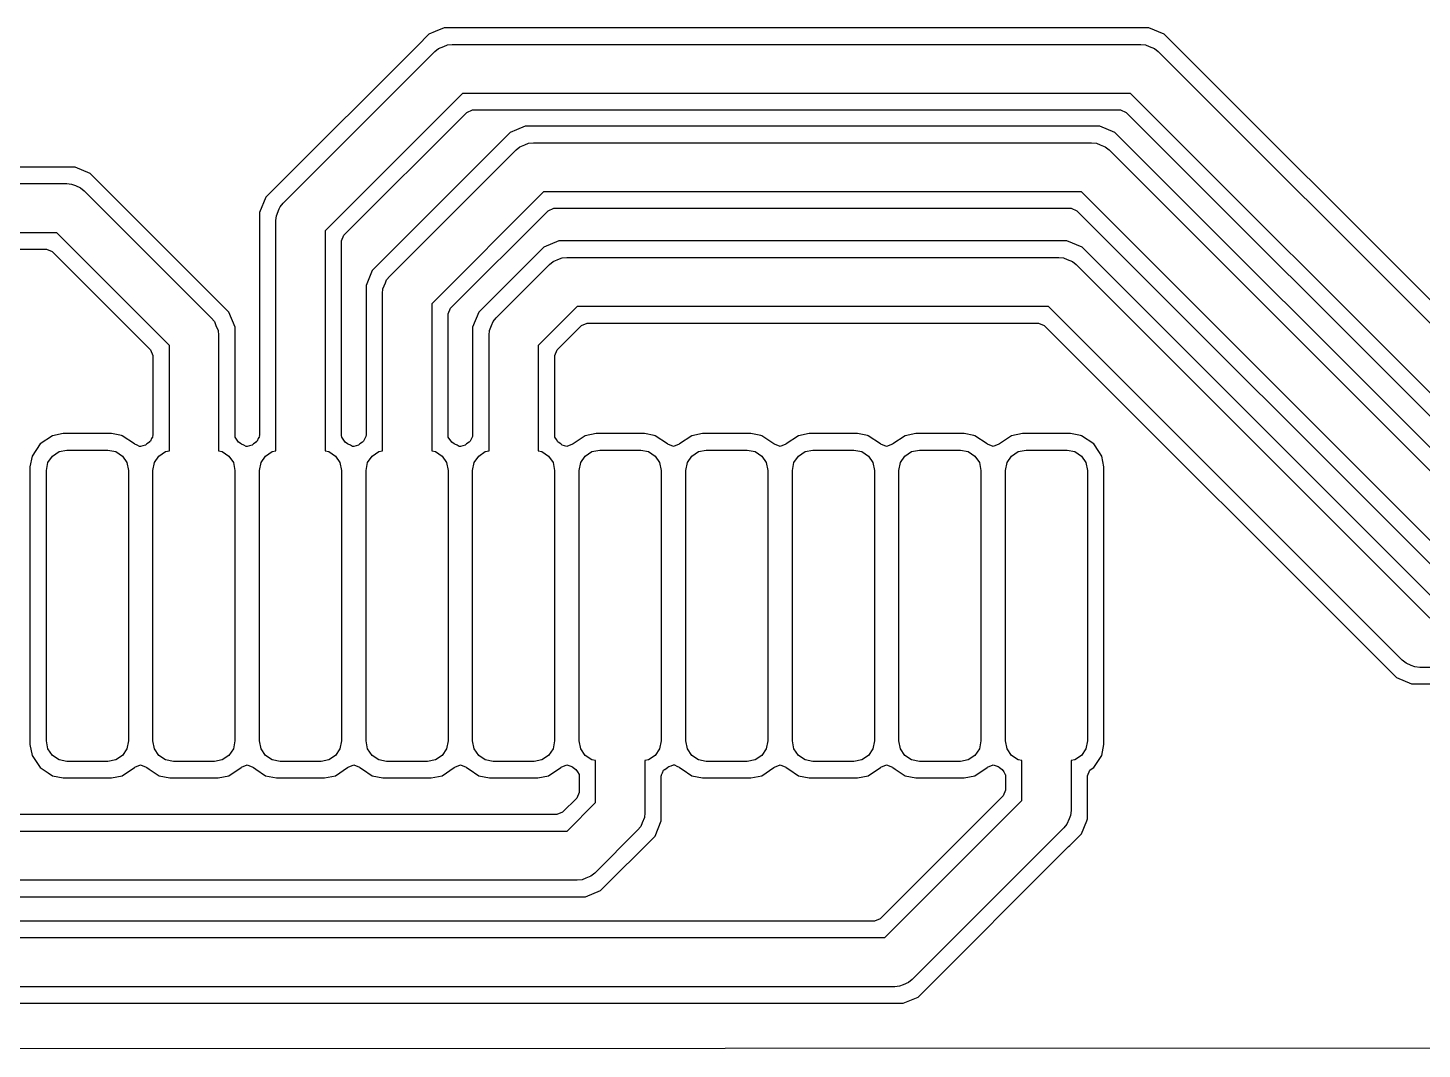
# Model space of a CAD drawing. Extents: x 187.8 to 254.2, y -114.9 to -82.7.
# Drawn here: x 200.91 to 209.42, y -99.88 to -93.65 of the extents above; entities that cross this region are included whole.
import ezdxf

# ---------------------------------------------------------------- set-up
doc = ezdxf.new("R2010")
doc.units = 0
doc.layers.add('BLACK', color=7, linetype='CONTINUOUS')

msp = doc.modelspace()

# ---------------------------------------------------------------- linework, layer by layer
at = {"layer": 'BLACK', "linetype": 'CONTINUOUS'}
for p, q in [((203.3581, -93.687637), (203.287636, -93.758103)), ((203.358101, -93.687636), (203.3581, -93.687637)), ((203.39624, -93.671839), (203.358101, -93.687636)), ((203.450171, -93.649499), (203.39624, -93.671839)), ((203.450173, -93.649499), (203.450171, -93.649499)), ((203.549828, -93.649499), (203.450173, -93.649499)), ((203.555529, -93.649499), (203.549828, -93.649499)), ((203.555537, -93.6495), (203.555529, -93.649499)), ((207.749828, -93.6495), (203.555537, -93.6495)), ((207.749829, -93.6495), (207.749828, -93.6495)), ((207.841899, -93.687637), (207.749829, -93.6495)), ((210.089409, -95.935148), (207.841899, -93.687637)), ((203.287635, -93.758104), (202.426211, -94.619527)), ((203.287636, -93.758103), (203.287635, -93.758104)), ((203.393934, -93.793934), (203.416665, -93.775279)), ((203.416665, -93.775279), (203.448339, -93.762159)), ((203.448339, -93.762159), (203.470736, -93.752882)), ((203.470736, -93.752882), (203.5, -93.75)), ((203.5, -93.75), (207.7, -93.75)), ((207.7, -93.75), (207.729264, -93.752882)), ((207.729264, -93.752882), (207.751661, -93.762159)), ((207.751661, -93.762159), (207.783335, -93.775279)), ((207.783335, -93.775279), (207.806066, -93.793934)), ((202.468934, -94.718934), (203.393934, -93.793934)), ((207.806066, -93.793934), (210.062132, -96.05)), ((203.562132, -94.05), (202.725, -94.887132)), ((207.637868, -94.05), (203.562132, -94.05)), ((209.893934, -96.306066), (207.637868, -94.05)), ((202.839852, -94.914408), (203.589408, -94.164852)), ((203.589408, -94.164852), (203.624056, -94.1505)), ((203.624056, -94.1505), (207.575943, -94.1505)), ((207.575943, -94.1505), (207.610591, -94.164852)), ((207.610591, -94.164852), (209.787636, -96.341897)), ((203.853839, -94.287637), (203.783375, -94.358103)), ((203.85384, -94.287636), (203.853839, -94.287637)), ((203.891979, -94.271839), (203.85384, -94.287636)), ((203.94591, -94.249499), (203.891979, -94.271839)), ((203.945912, -94.249499), (203.94591, -94.249499)), ((204.045567, -94.249499), (203.945912, -94.249499)), ((204.051268, -94.249499), (204.045567, -94.249499)), ((204.051276, -94.2495), (204.051268, -94.249499)), ((207.449828, -94.2495), (204.051276, -94.2495)), ((207.449829, -94.2495), (207.449828, -94.2495)), ((207.541899, -94.287637), (207.449829, -94.2495)), ((209.789409, -96.535148), (207.541899, -94.287637)), ((203.783374, -94.358104), (203.076211, -95.065266)), ((203.783375, -94.358103), (203.783374, -94.358104)), ((203.889673, -94.393934), (203.912404, -94.375279)), ((203.912404, -94.375279), (203.944078, -94.362159)), ((203.944078, -94.362159), (203.966475, -94.352882)), ((203.966475, -94.352882), (203.995739, -94.35)), ((203.995739, -94.35), (207.4, -94.35)), ((207.4, -94.35), (207.429264, -94.352882)), ((207.429264, -94.352882), (207.451661, -94.362159)), ((207.451661, -94.362159), (207.483335, -94.375279)), ((207.483335, -94.375279), (207.506066, -94.393934)), ((203.118934, -95.164673), (203.889673, -94.393934)), ((207.506066, -94.393934), (209.762132, -96.65)), ((201.199828, -94.4995), (194.624057, -94.4995)), ((201.199829, -94.4995), (201.199828, -94.4995)), ((201.291899, -94.537637), (201.199829, -94.4995)), ((202.0641, -95.30984), (201.291899, -94.537637)), ((194.562132, -94.6), (201.15, -94.6)), ((201.15, -94.6), (201.179264, -94.602882)), ((201.179264, -94.602882), (201.201661, -94.612159)), ((201.201661, -94.612159), (201.233335, -94.625279)), ((201.233335, -94.625279), (201.256066, -94.643934)), ((201.256066, -94.643934), (202.031066, -95.418934)), ((202.426211, -94.619527), (202.362637, -94.683101)), ((202.362637, -94.683101), (202.3245, -94.77517)), ((202.450279, -94.741665), (202.468934, -94.718934)), ((204.057871, -94.65), (203.375, -95.332871)), ((207.337868, -94.65), (204.057871, -94.65)), ((209.593934, -96.906066), (207.337868, -94.65)), ((202.3245, -94.77517), (202.3245, -96.136457)), ((202.425, -94.825), (202.427882, -94.795736)), ((202.427882, -94.795736), (202.445633, -94.752882)), ((202.445633, -94.752882), (202.450279, -94.741665)), ((203.489852, -95.360147), (204.085147, -94.764852)), ((204.085147, -94.764852), (204.119795, -94.7505)), ((204.119795, -94.7505), (207.275943, -94.7505)), ((207.275943, -94.7505), (207.310591, -94.764852)), ((207.310591, -94.764852), (209.5581, -97.012362)), ((202.425, -96.229972), (202.425, -94.825)), ((202.725, -94.887132), (202.725, -96.229972)), ((201.087868, -94.9), (194.5, -94.9)), ((201.775, -95.587132), (201.087868, -94.9)), ((202.8255, -94.949056), (202.839852, -94.914408)), ((202.8255, -96.136457), (202.8255, -94.949056)), ((204.15017, -94.9495), (204.058101, -94.987637)), ((204.150172, -94.9495), (204.15017, -94.9495)), ((204.249827, -94.9495), (204.150172, -94.9495)), ((207.249828, -94.9495), (204.249827, -94.9495)), ((207.249829, -94.9495), (207.249828, -94.9495)), ((207.341899, -94.987637), (207.249829, -94.9495)), ((194.450172, -95.0005), (201.025943, -95.0005)), ((201.025943, -95.0005), (201.060591, -95.014852)), ((201.060591, -95.014852), (201.660148, -95.614408)), ((203.076211, -95.065266), (203.012637, -95.12884)), ((204.0581, -94.987637), (203.733103, -95.312636)), ((204.058101, -94.987637), (204.0581, -94.987637)), ((204.116664, -95.075279), (204.154899, -95.059442)), ((204.154899, -95.059442), (204.170736, -95.052882)), ((204.170736, -95.052882), (204.2, -95.05)), ((204.2, -95.05), (207.2, -95.05)), ((207.2, -95.05), (207.229264, -95.052882)), ((207.229264, -95.052882), (207.251661, -95.062159)), ((207.251661, -95.062159), (207.283335, -95.075279)), ((209.490409, -97.136148), (207.341899, -94.987637)), ((203.012637, -95.12884), (202.9745, -95.220909)), ((203.768934, -95.418934), (204.093934, -95.093934)), ((204.093934, -95.093934), (204.116664, -95.075279)), ((207.283335, -95.075279), (207.306066, -95.093934)), ((207.306066, -95.093934), (209.463132, -97.251)), ((202.9745, -95.220909), (202.9745, -96.136457)), ((203.077882, -95.241475), (203.092549, -95.206066)), ((203.092549, -95.206066), (203.100279, -95.187404)), ((203.100279, -95.187404), (203.118934, -95.164673)), ((202.064107, -95.309846), (202.0641, -95.30984)), ((202.066897, -95.312636), (202.064107, -95.309846)), ((202.137364, -95.383103), (202.066897, -95.312636)), ((203.075, -95.270739), (203.077882, -95.241475)), ((203.075, -96.229972), (203.075, -95.270739)), ((203.733103, -95.312636), (203.662637, -95.3831)), ((202.137364, -95.383104), (202.137364, -95.383103)), ((202.1755, -95.475172), (202.137364, -95.383104)), ((203.375, -95.332871), (203.375, -96.229972)), ((203.4755, -95.394795), (203.489852, -95.360147)), ((203.4755, -96.136457), (203.4755, -95.394795)), ((203.662637, -95.383101), (203.6245, -95.47517)), ((203.662637, -95.3831), (203.662637, -95.383101)), ((204.262132, -95.35), (204.025, -95.587132)), ((207.137868, -95.35), (204.262132, -95.35)), ((209.294934, -97.507066), (207.137868, -95.35)), ((202.031066, -95.418934), (202.049721, -95.441665)), ((202.049721, -95.441665), (202.059325, -95.464852)), ((202.059325, -95.464852), (202.072118, -95.495736)), ((202.175501, -95.475175), (202.1755, -95.475172)), ((202.175501, -95.580528), (202.175501, -95.475175)), ((203.6245, -95.47517), (203.6245, -96.136457)), ((203.727882, -95.495736), (203.740675, -95.464852)), ((203.740675, -95.464852), (203.750279, -95.441665)), ((203.750279, -95.441665), (203.768934, -95.418934)), ((204.139852, -95.614409), (204.289409, -95.464852)), ((204.289409, -95.464852), (204.324057, -95.4505)), ((204.324057, -95.4505), (207.075943, -95.4505)), ((207.075943, -95.4505), (207.110591, -95.464852)), ((207.110591, -95.464852), (209.2591, -97.613362)), ((202.072118, -95.495736), (202.075, -95.525)), ((202.075, -95.525), (202.075, -96.229972)), ((203.725, -95.525), (203.727882, -95.495736)), ((203.725, -96.229972), (203.725, -95.525)), ((201.660148, -95.614408), (201.6745, -95.649056)), ((201.6745, -95.649056), (201.6745, -96.136457)), ((201.775, -96.229972), (201.775, -95.587132)), ((202.1755, -95.580537), (202.175501, -95.580528)), ((202.1755, -96.136457), (202.1755, -95.580537)), ((204.025, -95.587132), (204.025, -96.229972)), ((204.1255, -95.649057), (204.139852, -95.614409)), ((204.1255, -96.136457), (204.1255, -95.649057)), ((201.062013, -96.137583), (200.987422, -96.187422)), ((201.127791, -96.1245), (201.062013, -96.137583)), ((201.422207, -96.1245), (201.127791, -96.1245)), ((201.422211, -96.1245), (201.422207, -96.1245)), ((201.482325, -96.136457), (201.422211, -96.1245)), ((201.487986, -96.137583), (201.482325, -96.136457)), ((201.562578, -96.187423), (201.487986, -96.137583)), ((201.660148, -96.171105), (201.654868, -96.175681)), ((201.667027, -96.154497), (201.660148, -96.171105)), ((201.674002, -96.143427), (201.667027, -96.154497)), ((201.6745, -96.136457), (201.67309, -96.139858)), ((201.67309, -96.139858), (201.674002, -96.143427)), ((202.176441, -96.146014), (202.1755, -96.136457)), ((202.197275, -96.177198), (202.176441, -96.146014)), ((202.310148, -96.171105), (202.304868, -96.175681)), ((202.317027, -96.154497), (202.310148, -96.171105)), ((202.324002, -96.143427), (202.317027, -96.154497)), ((202.3245, -96.136457), (202.32309, -96.139858)), ((202.32309, -96.139858), (202.324002, -96.143427)), ((202.826441, -96.146014), (202.8255, -96.136457)), ((202.847275, -96.177198), (202.826441, -96.146014)), ((202.960148, -96.171105), (202.954868, -96.175681)), ((202.967027, -96.154497), (202.960148, -96.171105)), ((202.974002, -96.143427), (202.967027, -96.154497)), ((202.9745, -96.136457), (202.97309, -96.139858)), ((202.97309, -96.139858), (202.974002, -96.143427)), ((203.476441, -96.146014), (203.4755, -96.136457)), ((203.497275, -96.177198), (203.476441, -96.146014)), ((203.610148, -96.171105), (203.604868, -96.175681)), ((203.617027, -96.154497), (203.610148, -96.171105)), ((203.624002, -96.143427), (203.617027, -96.154497)), ((203.6245, -96.136457), (203.62309, -96.139858)), ((203.62309, -96.139858), (203.624002, -96.143427)), ((204.126133, -96.142894), (204.1255, -96.136457)), ((204.125998, -96.143426), (204.126133, -96.142894)), ((204.126223, -96.143806), (204.125998, -96.143426)), ((204.126441, -96.146014), (204.126223, -96.143806)), ((204.136185, -96.160598), (204.126441, -96.146014)), ((204.145132, -96.175681), (204.136185, -96.160598)), ((204.312013, -96.137583), (204.237419, -96.187425)), ((204.377791, -96.1245), (204.312013, -96.137583)), ((204.672207, -96.1245), (204.377791, -96.1245)), ((204.672211, -96.1245), (204.672207, -96.1245)), ((204.732325, -96.136457), (204.672211, -96.1245)), ((204.737986, -96.137583), (204.732325, -96.136457)), ((204.812578, -96.187423), (204.737986, -96.137583)), ((204.962013, -96.137583), (204.887421, -96.187423)), ((205.027791, -96.1245), (204.962013, -96.137583)), ((205.322207, -96.1245), (205.027791, -96.1245)), ((205.322211, -96.1245), (205.322207, -96.1245)), ((205.382325, -96.136457), (205.322211, -96.1245)), ((205.387986, -96.137583), (205.382325, -96.136457)), ((205.462578, -96.187423), (205.387986, -96.137583)), ((205.612013, -96.137583), (205.537421, -96.187423)), ((205.677791, -96.1245), (205.612013, -96.137583)), ((205.972207, -96.1245), (205.677791, -96.1245)), ((205.972211, -96.1245), (205.972207, -96.1245)), ((206.032325, -96.136457), (205.972211, -96.1245)), ((206.037986, -96.137583), (206.032325, -96.136457)), ((206.112578, -96.187423), (206.037986, -96.137583)), ((206.262013, -96.137583), (206.187421, -96.187423)), ((206.327791, -96.1245), (206.262013, -96.137583)), ((206.622207, -96.1245), (206.327791, -96.1245)), ((206.622211, -96.1245), (206.622207, -96.1245)), ((206.682325, -96.136457), (206.622211, -96.1245)), ((206.687986, -96.137583), (206.682325, -96.136457)), ((206.762578, -96.187423), (206.687986, -96.137583)), ((206.912013, -96.137583), (206.837421, -96.187423)), ((206.977791, -96.1245), (206.912013, -96.137583)), ((207.272207, -96.1245), (206.977791, -96.1245)), ((207.272211, -96.1245), (207.272207, -96.1245)), ((207.332325, -96.136457), (207.272211, -96.1245)), ((207.337986, -96.137583), (207.332325, -96.136457)), ((207.412577, -96.187422), (207.337986, -96.137583)), ((200.987422, -96.187422), (200.937583, -96.262013)), ((201.061612, -96.261612), (201.102165, -96.234515)), ((201.102165, -96.234515), (201.15, -96.225)), ((201.15, -96.225), (201.4, -96.225)), ((201.4, -96.225), (201.447835, -96.234515)), ((201.447835, -96.234515), (201.488388, -96.261612)), ((201.565352, -96.190197), (201.562578, -96.187423)), ((201.579687, -96.196135), (201.565352, -96.190197)), ((201.59303, -96.204051), (201.579687, -96.196135)), ((201.596596, -96.20314), (201.59303, -96.204051)), ((201.599996, -96.204549), (201.596596, -96.20314)), ((201.614332, -96.198611), (201.599996, -96.204549)), ((201.629368, -96.194773), (201.614332, -96.198611)), ((201.635659, -96.190062), (201.629368, -96.194773)), ((201.637423, -96.187423), (201.635659, -96.190062)), ((201.653809, -96.176473), (201.637423, -96.187423)), ((201.654868, -96.175681), (201.653809, -96.176473)), ((201.711612, -96.261612), (201.752165, -96.234515)), ((201.752165, -96.234515), (201.775, -96.229972)), ((202.075, -96.229972), (202.097835, -96.234515)), ((202.097835, -96.234515), (202.138388, -96.261612)), ((202.212577, -96.187423), (202.197275, -96.177198)), ((202.212578, -96.187424), (202.212577, -96.187423)), ((202.21258, -96.187426), (202.212578, -96.187424)), ((202.215355, -96.1902), (202.21258, -96.187426)), ((202.229692, -96.196139), (202.215355, -96.1902)), ((202.24303, -96.204051), (202.229692, -96.196139)), ((202.246595, -96.20314), (202.24303, -96.204051)), ((202.249996, -96.204549), (202.246595, -96.20314)), ((202.264332, -96.198611), (202.249996, -96.204549)), ((202.279368, -96.194773), (202.264332, -96.198611)), ((202.285659, -96.190062), (202.279368, -96.194773)), ((202.287423, -96.187423), (202.285659, -96.190062)), ((202.303809, -96.176473), (202.287423, -96.187423)), ((202.304868, -96.175681), (202.303809, -96.176473)), ((202.361612, -96.261612), (202.402165, -96.234515)), ((202.402165, -96.234515), (202.425, -96.229972)), ((202.725, -96.229972), (202.747835, -96.234515)), ((202.747835, -96.234515), (202.788388, -96.261612)), ((202.862577, -96.187423), (202.847275, -96.177198)), ((202.862578, -96.187424), (202.862577, -96.187423)), ((202.86258, -96.187426), (202.862578, -96.187424)), ((202.865355, -96.1902), (202.86258, -96.187426)), ((202.879692, -96.196139), (202.865355, -96.1902)), ((202.89303, -96.204051), (202.879692, -96.196139)), ((202.896595, -96.20314), (202.89303, -96.204051)), ((202.899996, -96.204549), (202.896595, -96.20314)), ((202.914332, -96.198611), (202.899996, -96.204549)), ((202.929368, -96.194773), (202.914332, -96.198611)), ((202.935659, -96.190062), (202.929368, -96.194773)), ((202.937423, -96.187423), (202.935659, -96.190062)), ((202.953809, -96.176473), (202.937423, -96.187423)), ((202.954868, -96.175681), (202.953809, -96.176473)), ((203.011612, -96.261612), (203.052165, -96.234515)), ((203.052165, -96.234515), (203.075, -96.229972)), ((203.375, -96.229972), (203.397835, -96.234515)), ((203.397835, -96.234515), (203.438388, -96.261612)), ((203.512577, -96.187423), (203.497275, -96.177198)), ((203.512578, -96.187424), (203.512577, -96.187423)), ((203.51258, -96.187426), (203.512578, -96.187424)), ((203.515355, -96.1902), (203.51258, -96.187426)), ((203.529692, -96.196139), (203.515355, -96.1902)), ((203.54303, -96.204051), (203.529692, -96.196139)), ((203.546595, -96.20314), (203.54303, -96.204051)), ((203.549996, -96.204549), (203.546595, -96.20314)), ((203.564332, -96.198611), (203.549996, -96.204549)), ((203.579368, -96.194773), (203.564332, -96.198611)), ((203.585659, -96.190062), (203.579368, -96.194773)), ((203.587423, -96.187423), (203.585659, -96.190062)), ((203.603809, -96.176473), (203.587423, -96.187423)), ((203.604868, -96.175681), (203.603809, -96.176473)), ((203.661612, -96.261612), (203.702165, -96.234515)), ((203.702165, -96.234515), (203.725, -96.229972)), ((204.025, -96.229972), (204.047835, -96.234515)), ((204.047835, -96.234515), (204.088388, -96.261612)), ((204.146189, -96.176472), (204.145132, -96.175681)), ((204.162577, -96.187423), (204.146189, -96.176472)), ((204.164341, -96.190063), (204.162577, -96.187423)), ((204.170631, -96.194773), (204.164341, -96.190063)), ((204.199995, -96.204549), (204.170631, -96.194773)), ((204.234644, -96.1902), (204.199995, -96.204549)), ((204.237419, -96.187425), (204.234644, -96.1902)), ((204.311612, -96.261612), (204.352165, -96.234515)), ((204.352165, -96.234515), (204.4, -96.225)), ((204.4, -96.225), (204.65, -96.225)), ((204.65, -96.225), (204.697835, -96.234515)), ((204.697835, -96.234515), (204.738388, -96.261612)), ((204.815352, -96.190197), (204.812578, -96.187423)), ((204.85, -96.204549), (204.815352, -96.190197)), ((204.884648, -96.190197), (204.85, -96.204549)), ((204.887421, -96.187423), (204.884648, -96.190197)), ((204.961612, -96.261612), (205.002165, -96.234515)), ((205.002165, -96.234515), (205.05, -96.225)), ((205.05, -96.225), (205.3, -96.225)), ((205.3, -96.225), (205.347835, -96.234515)), ((205.347835, -96.234515), (205.388388, -96.261612)), ((205.465352, -96.190197), (205.462578, -96.187423)), ((205.5, -96.204549), (205.465352, -96.190197)), ((205.534648, -96.190197), (205.5, -96.204549)), ((205.537421, -96.187423), (205.534648, -96.190197)), ((205.611612, -96.261612), (205.652165, -96.234515)), ((205.652165, -96.234515), (205.7, -96.225)), ((205.7, -96.225), (205.95, -96.225)), ((205.95, -96.225), (205.997835, -96.234515)), ((205.997835, -96.234515), (206.038388, -96.261612)), ((206.115352, -96.190197), (206.112578, -96.187423)), ((206.15, -96.204549), (206.115352, -96.190197)), ((206.184648, -96.190197), (206.15, -96.204549)), ((206.187421, -96.187423), (206.184648, -96.190197)), ((206.261612, -96.261612), (206.302165, -96.234515)), ((206.302165, -96.234515), (206.35, -96.225)), ((206.35, -96.225), (206.6, -96.225)), ((206.6, -96.225), (206.647835, -96.234515)), ((206.647835, -96.234515), (206.688388, -96.261612)), ((206.765352, -96.190197), (206.762578, -96.187423)), ((206.8, -96.204549), (206.765352, -96.190197)), ((206.834648, -96.190197), (206.8, -96.204549)), ((206.837421, -96.187423), (206.834648, -96.190197)), ((206.911612, -96.261612), (206.952165, -96.234515)), ((206.952165, -96.234515), (207, -96.225)), ((207, -96.225), (207.25, -96.225)), ((207.25, -96.225), (207.297835, -96.234515)), ((207.297835, -96.234515), (207.338388, -96.261612)), ((207.444466, -96.235148), (207.412577, -96.187422)), ((207.462417, -96.262014), (207.444466, -96.235148)), ((200.937583, -96.262014), (200.9245, -96.327789)), ((200.9245, -96.327789), (200.9245, -96.32779)), ((200.9245, -96.32779), (200.9245, -96.327792)), ((200.9245, -96.327792), (200.9245, -98.022208)), ((200.937583, -96.262013), (200.937583, -96.262014)), ((201.025, -96.35), (201.034515, -96.302165)), ((201.034515, -96.302165), (201.061612, -96.261612)), ((201.488388, -96.261612), (201.515485, -96.302165)), ((201.515485, -96.302165), (201.525, -96.35)), ((201.675, -96.35), (201.684515, -96.302165)), ((201.684515, -96.302165), (201.711612, -96.261612)), ((202.138388, -96.261612), (202.165485, -96.302165)), ((202.165485, -96.302165), (202.175, -96.35)), ((202.325, -96.35), (202.334515, -96.302165)), ((202.334515, -96.302165), (202.361612, -96.261612)), ((202.788388, -96.261612), (202.815485, -96.302165)), ((202.815485, -96.302165), (202.825, -96.35)), ((202.975, -96.35), (202.984515, -96.302165)), ((202.984515, -96.302165), (203.011612, -96.261612)), ((203.438388, -96.261612), (203.465485, -96.302165)), ((203.465485, -96.302165), (203.475, -96.35)), ((203.625, -96.35), (203.634515, -96.302165)), ((203.634515, -96.302165), (203.661612, -96.261612)), ((204.088388, -96.261612), (204.115485, -96.302165)), ((204.115485, -96.302165), (204.125, -96.35)), ((204.275, -96.35), (204.284515, -96.302165)), ((204.284515, -96.302165), (204.311612, -96.261612)), ((204.738388, -96.261612), (204.765485, -96.302165)), ((204.765485, -96.302165), (204.775, -96.35)), ((204.925, -96.35), (204.934515, -96.302165)), ((204.934515, -96.302165), (204.961612, -96.261612)), ((205.388388, -96.261612), (205.415485, -96.302165)), ((205.415485, -96.302165), (205.425, -96.35)), ((205.575, -96.35), (205.584515, -96.302165)), ((205.584515, -96.302165), (205.611612, -96.261612)), ((206.038388, -96.261612), (206.065485, -96.302165)), ((206.065485, -96.302165), (206.075, -96.35)), ((206.225, -96.35), (206.234515, -96.302165)), ((206.234515, -96.302165), (206.261612, -96.261612)), ((206.688388, -96.261612), (206.715485, -96.302165)), ((206.715485, -96.302165), (206.725, -96.35)), ((206.875, -96.35), (206.884515, -96.302165)), ((206.884515, -96.302165), (206.911612, -96.261612)), ((207.338388, -96.261612), (207.365485, -96.302165)), ((207.365485, -96.302165), (207.375, -96.35)), ((207.475499, -96.32779), (207.462417, -96.262014)), ((207.4755, -98.022211), (207.475499, -96.32779)), ((201.025, -98), (201.025, -96.35)), ((201.525, -96.35), (201.525, -98)), ((201.675, -98), (201.675, -96.35)), ((202.175, -96.35), (202.175, -98)), ((202.325, -98), (202.325, -96.35)), ((202.825, -96.35), (202.825, -98)), ((202.975, -98), (202.975, -96.35)), ((203.475, -96.35), (203.475, -98)), ((203.625, -98), (203.625, -96.35)), ((204.125, -96.35), (204.125, -98)), ((204.275, -98), (204.275, -96.35)), ((204.775, -96.35), (204.775, -98)), ((204.925, -98), (204.925, -96.35)), ((205.425, -96.35), (205.425, -98)), ((205.575, -98), (205.575, -96.35)), ((206.075, -96.35), (206.075, -98)), ((206.225, -98), (206.225, -96.35)), ((206.725, -96.35), (206.725, -98)), ((206.875, -98), (206.875, -96.35)), ((207.375, -96.35), (207.375, -98)), ((209.317665, -97.525721), (209.294934, -97.507066)), ((209.349339, -97.53884), (209.317665, -97.525721)), ((209.2591, -97.613362), (209.259101, -97.613362)), ((209.259101, -97.613362), (209.259103, -97.613364)), ((209.259103, -97.613364), (209.351172, -97.6515)), ((209.371736, -97.548118), (209.349339, -97.53884)), ((209.401, -97.551), (209.371736, -97.548118)), ((224.899, -97.551), (209.401, -97.551)), ((209.351172, -97.6515), (209.351174, -97.6515)), ((209.351174, -97.6515), (224.948826, -97.6515)), ((200.9245, -98.022208), (200.937583, -98.087986)), ((201.034515, -98.047835), (201.025, -98)), ((201.525, -98), (201.515485, -98.047835)), ((201.684515, -98.047835), (201.675, -98)), ((202.175, -98), (202.165485, -98.047835)), ((202.334515, -98.047835), (202.325, -98)), ((202.825, -98), (202.815485, -98.047835)), ((202.984515, -98.047835), (202.975, -98)), ((203.475, -98), (203.465485, -98.047835)), ((203.634515, -98.047835), (203.625, -98)), ((204.125, -98), (204.115485, -98.047835)), ((204.284515, -98.047835), (204.275, -98)), ((204.775, -98), (204.765485, -98.047835)), ((204.934515, -98.047835), (204.925, -98)), ((205.425, -98), (205.415485, -98.047835)), ((205.584515, -98.047835), (205.575, -98)), ((206.075, -98), (206.065485, -98.047835)), ((206.234515, -98.047835), (206.225, -98)), ((206.725, -98), (206.715485, -98.047835)), ((206.884515, -98.047835), (206.875, -98)), ((207.375, -98), (207.365485, -98.047835)), ((207.462417, -98.087986), (207.4755, -98.022211)), ((200.937583, -98.087986), (200.987422, -98.162577)), ((201.061612, -98.088388), (201.034515, -98.047835)), ((201.102165, -98.115485), (201.061612, -98.088388)), ((201.15, -98.125), (201.102165, -98.115485)), ((201.4, -98.125), (201.15, -98.125)), ((201.447835, -98.115485), (201.4, -98.125)), ((201.488388, -98.088388), (201.447835, -98.115485)), ((201.515485, -98.047835), (201.488388, -98.088388)), ((201.711612, -98.088388), (201.684515, -98.047835)), ((201.752165, -98.115485), (201.711612, -98.088388)), ((201.8, -98.125), (201.752165, -98.115485)), ((202.05, -98.125), (201.8, -98.125)), ((202.097835, -98.115485), (202.05, -98.125)), ((202.138388, -98.088388), (202.097835, -98.115485)), ((202.165485, -98.047835), (202.138388, -98.088388)), ((202.361612, -98.088388), (202.334515, -98.047835)), ((202.402165, -98.115485), (202.361612, -98.088388)), ((202.45, -98.125), (202.402165, -98.115485)), ((202.7, -98.125), (202.45, -98.125)), ((202.747835, -98.115485), (202.7, -98.125)), ((202.788388, -98.088388), (202.747835, -98.115485)), ((202.815485, -98.047835), (202.788388, -98.088388)), ((203.011612, -98.088388), (202.984515, -98.047835)), ((203.052165, -98.115485), (203.011612, -98.088388)), ((203.1, -98.125), (203.052165, -98.115485)), ((203.35, -98.125), (203.1, -98.125)), ((203.397835, -98.115485), (203.35, -98.125)), ((203.438388, -98.088388), (203.397835, -98.115485)), ((203.465485, -98.047835), (203.438388, -98.088388)), ((203.661612, -98.088388), (203.634515, -98.047835)), ((203.702165, -98.115485), (203.661612, -98.088388)), ((203.75, -98.125), (203.702165, -98.115485)), ((204, -98.125), (203.75, -98.125)), ((204.047835, -98.115485), (204, -98.125)), ((204.088388, -98.088388), (204.047835, -98.115485)), ((204.115485, -98.047835), (204.088388, -98.088388)), ((204.311612, -98.088388), (204.284515, -98.047835)), ((204.352165, -98.115485), (204.311612, -98.088388)), ((204.375, -98.120027), (204.352165, -98.115485)), ((204.375, -98.376183), (204.375, -98.120027)), ((204.697835, -98.115485), (204.675, -98.120027)), ((204.675, -98.120027), (204.675, -98.438315)), ((204.738388, -98.088388), (204.697835, -98.115485)), ((204.765485, -98.047835), (204.738388, -98.088388)), ((204.961612, -98.088388), (204.934515, -98.047835)), ((205.002165, -98.115485), (204.961612, -98.088388)), ((205.05, -98.125), (205.002165, -98.115485)), ((205.3, -98.125), (205.05, -98.125)), ((205.347835, -98.115485), (205.3, -98.125)), ((205.388388, -98.088388), (205.347835, -98.115485)), ((205.415485, -98.047835), (205.388388, -98.088388)), ((205.611612, -98.088388), (205.584515, -98.047835)), ((205.652165, -98.115485), (205.611612, -98.088388)), ((205.7, -98.125), (205.652165, -98.115485)), ((205.95, -98.125), (205.7, -98.125)), ((205.997835, -98.115485), (205.95, -98.125)), ((206.038388, -98.088388), (205.997835, -98.115485)), ((206.065485, -98.047835), (206.038388, -98.088388)), ((206.261612, -98.088388), (206.234515, -98.047835)), ((206.302165, -98.115485), (206.261612, -98.088388)), ((206.35, -98.125), (206.302165, -98.115485)), ((206.6, -98.125), (206.35, -98.125)), ((206.647835, -98.115485), (206.6, -98.125)), ((206.688388, -98.088388), (206.647835, -98.115485)), ((206.715485, -98.047835), (206.688388, -98.088388)), ((206.911612, -98.088388), (206.884515, -98.047835)), ((206.952165, -98.115485), (206.911612, -98.088388)), ((206.975, -98.120027), (206.952165, -98.115485)), ((206.975, -98.362868), (206.975, -98.120027)), ((207.297835, -98.115485), (207.275, -98.120027)), ((207.275, -98.120027), (207.275, -98.425)), ((207.338388, -98.088388), (207.297835, -98.115485)), ((207.365485, -98.047835), (207.338388, -98.088388)), ((207.412577, -98.162577), (207.462417, -98.087986)), ((200.987422, -98.162577), (201.036699, -98.195502)), ((201.036699, -98.195502), (201.062014, -98.212417)), ((201.062014, -98.212417), (201.127789, -98.2255)), ((201.42221, -98.225499), (201.487986, -98.212417)), ((201.487986, -98.212417), (201.562577, -98.162577)), ((201.562577, -98.162577), (201.562578, -98.162576)), ((201.562578, -98.162576), (201.565352, -98.159803)), ((201.565352, -98.159803), (201.6, -98.145451)), ((201.6, -98.145451), (201.634648, -98.159803)), ((201.634648, -98.159803), (201.637421, -98.162576)), ((201.637421, -98.162576), (201.652721, -98.172799)), ((201.652721, -98.172799), (201.712014, -98.212417)), ((201.712014, -98.212417), (201.777789, -98.2255)), ((202.07221, -98.225499), (202.137986, -98.212417)), ((202.137986, -98.212417), (202.212577, -98.162577)), ((202.212577, -98.162577), (202.212578, -98.162576)), ((202.212578, -98.162576), (202.215352, -98.159803)), ((202.215352, -98.159803), (202.25, -98.145451)), ((202.25, -98.145451), (202.284648, -98.159803)), ((202.284648, -98.159803), (202.287421, -98.162576)), ((202.287421, -98.162576), (202.302721, -98.172799)), ((202.302721, -98.172799), (202.362014, -98.212417)), ((202.362014, -98.212417), (202.427789, -98.2255)), ((202.72221, -98.225499), (202.787986, -98.212417)), ((202.787986, -98.212417), (202.862577, -98.162577)), ((202.862577, -98.162577), (202.862578, -98.162576)), ((202.862578, -98.162576), (202.865352, -98.159803)), ((202.865352, -98.159803), (202.9, -98.145451)), ((202.9, -98.145451), (202.934648, -98.159803)), ((202.934648, -98.159803), (202.937421, -98.162576)), ((202.937421, -98.162576), (202.952721, -98.172799)), ((202.952721, -98.172799), (203.012014, -98.212417)), ((203.012014, -98.212417), (203.077789, -98.2255)), ((203.37221, -98.225499), (203.437986, -98.212417)), ((203.437986, -98.212417), (203.512577, -98.162577)), ((203.512577, -98.162577), (203.512578, -98.162576)), ((203.512578, -98.162576), (203.515352, -98.159803)), ((203.515352, -98.159803), (203.55, -98.145451)), ((203.55, -98.145451), (203.584648, -98.159803)), ((203.584648, -98.159803), (203.587421, -98.162576)), ((203.587421, -98.162576), (203.602721, -98.172799)), ((203.602721, -98.172799), (203.662014, -98.212417)), ((203.662014, -98.212417), (203.727789, -98.2255)), ((204.02221, -98.225499), (204.087986, -98.212417)), ((204.087986, -98.212417), (204.162577, -98.162577)), ((204.162577, -98.162577), (204.162578, -98.162576)), ((204.162578, -98.162576), (204.165352, -98.159803)), ((204.165352, -98.159803), (204.2, -98.145451)), ((204.2, -98.145451), (204.229367, -98.155226)), ((204.229367, -98.155226), (204.235658, -98.159936)), ((204.235658, -98.159936), (204.237423, -98.162577)), ((204.237423, -98.162577), (204.253819, -98.173532)), ((204.253819, -98.173532), (204.254867, -98.174317)), ((204.254867, -98.174317), (204.263819, -98.189408)), ((204.263819, -98.189408), (204.273558, -98.203982)), ((204.273558, -98.203982), (204.273775, -98.206189)), ((204.273775, -98.206189), (204.274002, -98.206571)), ((204.274002, -98.206571), (204.273865, -98.207104)), ((204.273865, -98.207104), (204.2745, -98.213542)), ((204.2745, -98.213542), (204.2745, -98.314258)), ((204.7755, -98.213542), (204.776909, -98.21014)), ((204.7755, -98.388488), (204.7755, -98.213542)), ((204.775998, -98.206571), (204.782972, -98.195502)), ((204.776909, -98.21014), (204.775998, -98.206571)), ((204.782972, -98.195502), (204.789852, -98.178894)), ((204.789852, -98.178894), (204.795133, -98.174317)), ((204.795133, -98.174317), (204.79618, -98.173532)), ((204.79618, -98.173532), (204.812577, -98.162577)), ((204.812577, -98.162577), (204.814341, -98.159936)), ((204.814341, -98.159936), (204.820633, -98.155226)), ((204.820633, -98.155226), (204.835668, -98.151387)), ((204.835668, -98.151387), (204.85, -98.145451)), ((204.85, -98.145451), (204.853401, -98.14686)), ((204.853401, -98.14686), (204.856971, -98.145949)), ((204.856971, -98.145949), (204.870317, -98.153867)), ((204.870317, -98.153867), (204.884648, -98.159803)), ((204.884648, -98.159803), (204.887421, -98.162576)), ((204.887421, -98.162576), (204.902721, -98.172799)), ((204.902721, -98.172799), (204.962014, -98.212417)), ((204.962014, -98.212417), (205.027789, -98.2255)), ((205.32221, -98.225499), (205.387986, -98.212417)), ((205.387986, -98.212417), (205.462577, -98.162577)), ((205.462577, -98.162577), (205.462578, -98.162576)), ((205.462578, -98.162576), (205.465352, -98.159803)), ((205.465352, -98.159803), (205.5, -98.145451)), ((205.5, -98.145451), (205.534648, -98.159803)), ((205.534648, -98.159803), (205.537421, -98.162576)), ((205.537421, -98.162576), (205.552721, -98.172799)), ((205.552721, -98.172799), (205.612014, -98.212417)), ((205.612014, -98.212417), (205.677789, -98.2255)), ((205.97221, -98.225499), (206.037986, -98.212417)), ((206.037986, -98.212417), (206.112577, -98.162577)), ((206.112577, -98.162577), (206.112578, -98.162576)), ((206.112578, -98.162576), (206.115352, -98.159803)), ((206.115352, -98.159803), (206.15, -98.145451)), ((206.15, -98.145451), (206.184648, -98.159803)), ((206.184648, -98.159803), (206.187421, -98.162576)), ((206.187421, -98.162576), (206.202721, -98.172799)), ((206.202721, -98.172799), (206.262014, -98.212417)), ((206.262014, -98.212417), (206.327789, -98.2255)), ((206.62221, -98.225499), (206.687986, -98.212417)), ((206.687986, -98.212417), (206.762577, -98.162577)), ((206.762577, -98.162577), (206.762578, -98.162576)), ((206.762578, -98.162576), (206.765352, -98.159803)), ((206.765352, -98.159803), (206.8, -98.145451)), ((206.8, -98.145451), (206.829367, -98.155226)), ((206.829367, -98.155226), (206.835658, -98.159936)), ((206.835658, -98.159936), (206.837423, -98.162577)), ((206.837423, -98.162577), (206.853819, -98.173532)), ((206.853819, -98.173532), (206.854867, -98.174317)), ((206.854867, -98.174317), (206.863819, -98.189408)), ((206.863819, -98.189408), (206.873558, -98.203982)), ((206.873558, -98.203982), (206.873775, -98.206189)), ((206.873775, -98.206189), (206.874002, -98.206571)), ((206.874002, -98.206571), (206.873865, -98.207104)), ((206.873865, -98.207104), (206.8745, -98.213542)), ((206.8745, -98.213542), (206.8745, -98.300943)), ((207.3755, -98.213542), (207.389852, -98.178894)), ((207.3755, -98.371215), (207.3755, -98.213542)), ((207.389852, -98.178894), (207.397275, -98.172801)), ((207.397275, -98.172801), (207.412577, -98.162577)), ((201.127789, -98.2255), (201.42221, -98.225499)), ((201.777789, -98.2255), (202.07221, -98.225499)), ((202.427789, -98.2255), (202.72221, -98.225499)), ((203.077789, -98.2255), (203.37221, -98.225499)), ((203.727789, -98.2255), (204.02221, -98.225499)), ((205.027789, -98.2255), (205.32221, -98.225499)), ((205.677789, -98.2255), (205.97221, -98.225499)), ((206.327789, -98.2255), (206.62221, -98.225499)), ((204.260148, -98.348906), (204.173906, -98.435148)), ((204.201183, -98.55), (204.375, -98.376183)), ((204.2745, -98.314258), (204.260148, -98.348906)), ((206.860148, -98.335591), (206.110591, -99.085148)), ((206.137868, -99.2), (206.975, -98.362868)), ((206.8745, -98.300943), (206.860148, -98.335591)), ((207.375501, -98.371229), (207.3755, -98.371215)), ((207.375501, -98.375172), (207.375501, -98.371229)), ((207.375501, -98.474827), (207.375501, -98.375172)), ((204.139258, -98.4495), (200.374056, -98.4495)), ((204.173906, -98.435148), (204.139258, -98.4495)), ((204.672118, -98.467579), (204.658997, -98.499253)), ((204.675, -98.438315), (204.672118, -98.467579)), ((204.7755, -98.488143), (204.7755, -98.388488)), ((207.272118, -98.454264), (207.2636, -98.474827)), ((207.275, -98.425), (207.272118, -98.454264)), ((200.312132, -98.55), (204.201183, -98.55)), ((204.631066, -98.544381), (204.369381, -98.806066)), ((204.649721, -98.521651), (204.631066, -98.544381)), ((204.658997, -98.499253), (204.649721, -98.521651)), ((204.737364, -98.580212), (204.7755, -98.488143)), ((207.231066, -98.531066), (206.306066, -99.456066)), ((207.249721, -98.508335), (207.231066, -98.531066)), ((207.2636, -98.474827), (207.249721, -98.508335)), ((207.337364, -98.566897), (207.370195, -98.487636)), ((207.370195, -98.487636), (207.375501, -98.474827)), ((204.405215, -98.912362), (204.737362, -98.580215)), ((204.737362, -98.580214), (204.737364, -98.580212)), ((204.737362, -98.580215), (204.737362, -98.580214)), ((207.260007, -98.644253), (207.266896, -98.637364)), ((207.266896, -98.637364), (207.266897, -98.637364)), ((207.266897, -98.637364), (207.337364, -98.566897)), ((206.341897, -99.562364), (207.260004, -98.644254)), ((207.260004, -98.644254), (207.260007, -98.644253)), ((204.369381, -98.806066), (204.34665, -98.824721)), ((204.263315, -98.85), (200.25, -98.85)), ((204.292579, -98.847118), (204.263315, -98.85)), ((204.314976, -98.83784), (204.292579, -98.847118)), ((204.34665, -98.824721), (204.314976, -98.83784)), ((200.200174, -98.9505), (204.313141, -98.9505)), ((204.313141, -98.9505), (204.313143, -98.9505)), ((204.313143, -98.9505), (204.405212, -98.912364)), ((204.405212, -98.912364), (204.405214, -98.912362)), ((204.405214, -98.912362), (204.405215, -98.912362)), ((206.075943, -99.0995), (197.914725, -99.0995)), ((206.110591, -99.085148), (206.075943, -99.0995)), ((197.645415, -99.2), (206.137868, -99.2)), ((206.251661, -99.48784), (206.229264, -99.497118)), ((206.283335, -99.474721), (206.251661, -99.48784)), ((206.306066, -99.456066), (206.283335, -99.474721)), ((206.2, -99.5), (197.55, -99.5)), ((206.229264, -99.497118), (206.2, -99.5)), ((206.249828, -99.6005), (206.341897, -99.562364)), ((197.500174, -99.6005), (206.249826, -99.6005)), ((206.249826, -99.6005), (206.249828, -99.6005)), ((225.316969, -99.868572), (197.900869, -99.880377))]:
    msp.add_line(p, q, dxfattribs=at)

doc.saveas('drawing.dxf')
